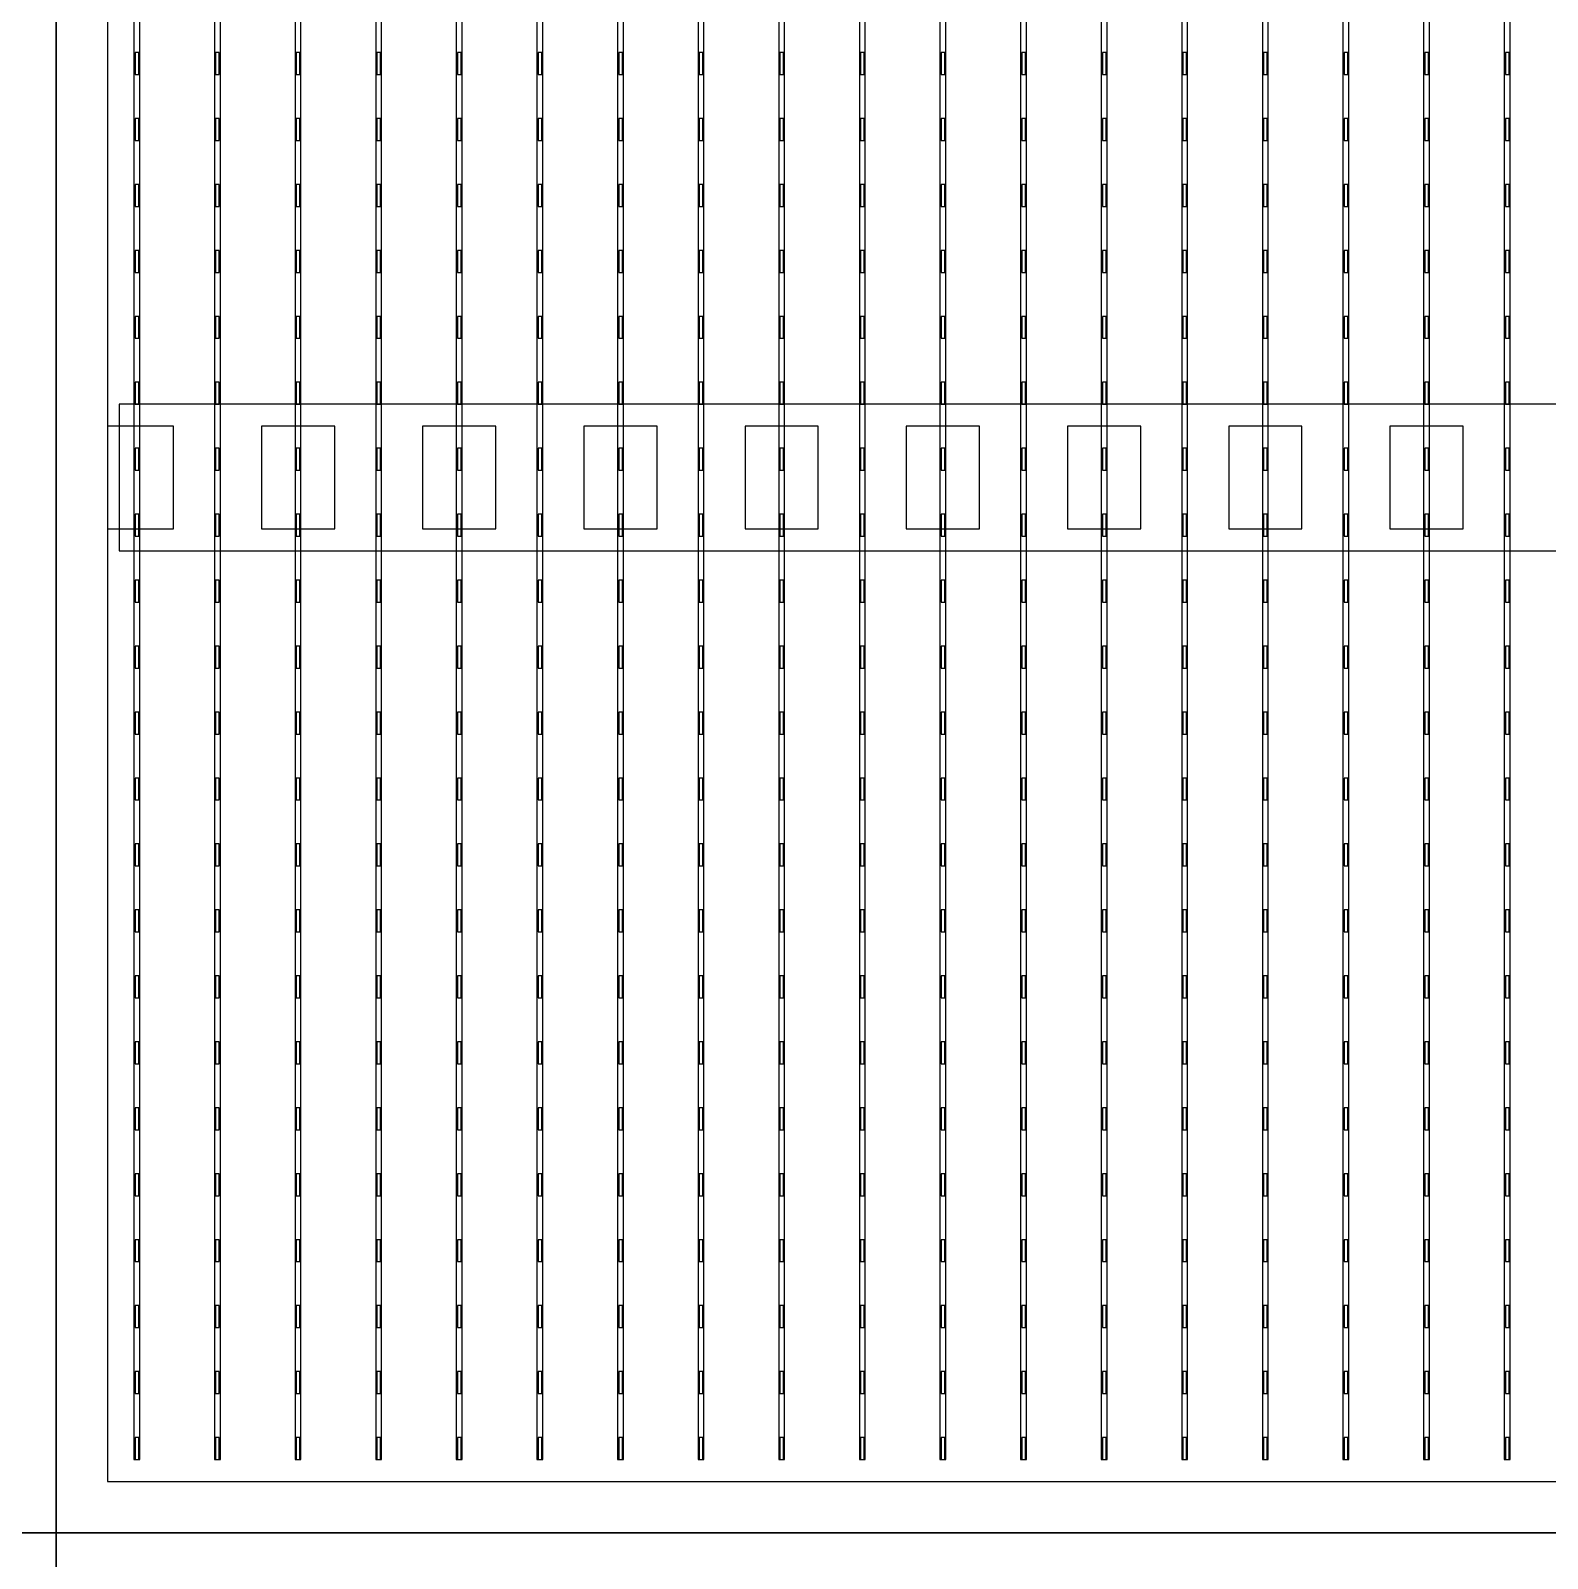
# Model space of a CAD drawing. Header units: millimetres. Extents: x -18 to 142, y -7 to 153.
# Drawn here: x 20.2 to 30.55, y 41.12 to 51.55 of the extents above; entities that cross this region are included whole.
import ezdxf

# ---------------------------------------------------------------- set-up
doc = ezdxf.new("R2010")
doc.units = ezdxf.units.MM
for name, color, linetype in [('BUSBARS', 3, 'Continuous'), ('CELLS', 5, 'Continuous'), ('CONTACT_PADS', 2, 'Continuous'), ('DICING', 4, 'Continuous'), ('FINGERS', 1, 'Continuous'), ('INSULATION', 2, 'Continuous')]:
    doc.layers.add(name, color=color, linetype=linetype)

msp = doc.modelspace()

# ---------------------------------------------------------------- linework, layer by layer
at = {"layer": 'BUSBARS'}
msp.add_lwpolyline([(40.84, 48), (40.84, 49), (20.8, 49), (20.8, 48), (40.84, 48)], close=True, dxfattribs=at)
at = {"layer": 'CELLS'}
for points in [[(20.37, 41.3), (20.37, 62.2), (-0.53, 62.2), (-0.53, 41.3), (20.37, 41.3)], [(41.27, 41.3), (41.27, 62.2), (20.37, 62.2), (20.37, 41.3), (41.27, 41.3)], [(20.37, 20.4), (20.37, 41.3), (-0.53, 41.3), (-0.53, 20.4), (20.37, 20.4)], [(41.27, 20.4), (41.27, 41.3), (20.37, 41.3), (20.37, 20.4), (41.27, 20.4)]]:
    msp.add_lwpolyline(points, close=True, dxfattribs=at)
at = {"layer": 'CONTACT_PADS'}
for points in [[(20.933, 51.25), (20.933, 51.4), (20.908, 51.4), (20.908, 51.25), (20.933, 51.25)], [(21.483, 51.25), (21.483, 51.4), (21.458, 51.4), (21.458, 51.25), (21.483, 51.25)], [(22.033, 51.25), (22.033, 51.4), (22.008, 51.4), (22.008, 51.25), (22.033, 51.25)], [(22.583, 51.25), (22.583, 51.4), (22.558, 51.4), (22.558, 51.25), (22.583, 51.25)], [(23.133, 51.25), (23.133, 51.4), (23.108, 51.4), (23.108, 51.25), (23.133, 51.25)], [(23.683, 51.25), (23.683, 51.4), (23.658, 51.4), (23.658, 51.25), (23.683, 51.25)], [(24.233, 51.25), (24.233, 51.4), (24.208, 51.4), (24.208, 51.25), (24.233, 51.25)], [(24.783, 51.25), (24.783, 51.4), (24.758, 51.4), (24.758, 51.25), (24.783, 51.25)], [(25.333, 51.25), (25.333, 51.4), (25.308, 51.4), (25.308, 51.25), (25.333, 51.25)], [(25.883, 51.25), (25.883, 51.4), (25.858, 51.4), (25.858, 51.25), (25.883, 51.25)], [(26.433, 51.25), (26.433, 51.4), (26.408, 51.4), (26.408, 51.25), (26.433, 51.25)], [(26.983, 51.25), (26.983, 51.4), (26.958, 51.4), (26.958, 51.25), (26.983, 51.25)], [(27.533, 51.25), (27.533, 51.4), (27.508, 51.4), (27.508, 51.25), (27.533, 51.25)], [(28.083, 51.25), (28.083, 51.4), (28.058, 51.4), (28.058, 51.25), (28.083, 51.25)], [(28.633, 51.25), (28.633, 51.4), (28.608, 51.4), (28.608, 51.25), (28.633, 51.25)], [(29.183, 51.25), (29.183, 51.4), (29.158, 51.4), (29.158, 51.25), (29.183, 51.25)], [(29.733, 51.25), (29.733, 51.4), (29.708, 51.4), (29.708, 51.25), (29.733, 51.25)], [(30.283, 51.25), (30.283, 51.4), (30.258, 51.4), (30.258, 51.25), (30.283, 51.25)], [(20.933, 50.8), (20.933, 50.95), (20.908, 50.95), (20.908, 50.8), (20.933, 50.8)], [(21.483, 50.8), (21.483, 50.95), (21.458, 50.95), (21.458, 50.8), (21.483, 50.8)], [(22.033, 50.8), (22.033, 50.95), (22.008, 50.95), (22.008, 50.8), (22.033, 50.8)], [(22.583, 50.8), (22.583, 50.95), (22.558, 50.95), (22.558, 50.8), (22.583, 50.8)], [(23.133, 50.8), (23.133, 50.95), (23.108, 50.95), (23.108, 50.8), (23.133, 50.8)], [(23.683, 50.8), (23.683, 50.95), (23.658, 50.95), (23.658, 50.8), (23.683, 50.8)], [(24.233, 50.8), (24.233, 50.95), (24.208, 50.95), (24.208, 50.8), (24.233, 50.8)], [(24.783, 50.8), (24.783, 50.95), (24.758, 50.95), (24.758, 50.8), (24.783, 50.8)], [(25.333, 50.8), (25.333, 50.95), (25.308, 50.95), (25.308, 50.8), (25.333, 50.8)], [(25.883, 50.8), (25.883, 50.95), (25.858, 50.95), (25.858, 50.8), (25.883, 50.8)], [(26.433, 50.8), (26.433, 50.95), (26.408, 50.95), (26.408, 50.8), (26.433, 50.8)], [(26.983, 50.8), (26.983, 50.95), (26.958, 50.95), (26.958, 50.8), (26.983, 50.8)], [(27.533, 50.8), (27.533, 50.95), (27.508, 50.95), (27.508, 50.8), (27.533, 50.8)], [(28.083, 50.8), (28.083, 50.95), (28.058, 50.95), (28.058, 50.8), (28.083, 50.8)], [(28.633, 50.8), (28.633, 50.95), (28.608, 50.95), (28.608, 50.8), (28.633, 50.8)], [(29.183, 50.8), (29.183, 50.95), (29.158, 50.95), (29.158, 50.8), (29.183, 50.8)], [(29.733, 50.8), (29.733, 50.95), (29.708, 50.95), (29.708, 50.8), (29.733, 50.8)], [(30.283, 50.8), (30.283, 50.95), (30.258, 50.95), (30.258, 50.8), (30.283, 50.8)], [(20.933, 50.35), (20.933, 50.5), (20.908, 50.5), (20.908, 50.35), (20.933, 50.35)], [(21.483, 50.35), (21.483, 50.5), (21.458, 50.5), (21.458, 50.35), (21.483, 50.35)], [(22.033, 50.35), (22.033, 50.5), (22.008, 50.5), (22.008, 50.35), (22.033, 50.35)], [(22.583, 50.35), (22.583, 50.5), (22.558, 50.5), (22.558, 50.35), (22.583, 50.35)], [(23.133, 50.35), (23.133, 50.5), (23.108, 50.5), (23.108, 50.35), (23.133, 50.35)], [(23.683, 50.35), (23.683, 50.5), (23.658, 50.5), (23.658, 50.35), (23.683, 50.35)], [(24.233, 50.35), (24.233, 50.5), (24.208, 50.5), (24.208, 50.35), (24.233, 50.35)], [(24.783, 50.35), (24.783, 50.5), (24.758, 50.5), (24.758, 50.35), (24.783, 50.35)], [(25.333, 50.35), (25.333, 50.5), (25.308, 50.5), (25.308, 50.35), (25.333, 50.35)], [(25.883, 50.35), (25.883, 50.5), (25.858, 50.5), (25.858, 50.35), (25.883, 50.35)], [(26.433, 50.35), (26.433, 50.5), (26.408, 50.5), (26.408, 50.35), (26.433, 50.35)], [(26.983, 50.35), (26.983, 50.5), (26.958, 50.5), (26.958, 50.35), (26.983, 50.35)], [(27.533, 50.35), (27.533, 50.5), (27.508, 50.5), (27.508, 50.35), (27.533, 50.35)], [(28.083, 50.35), (28.083, 50.5), (28.058, 50.5), (28.058, 50.35), (28.083, 50.35)], [(28.633, 50.35), (28.633, 50.5), (28.608, 50.5), (28.608, 50.35), (28.633, 50.35)], [(29.183, 50.35), (29.183, 50.5), (29.158, 50.5), (29.158, 50.35), (29.183, 50.35)], [(29.733, 50.35), (29.733, 50.5), (29.708, 50.5), (29.708, 50.35), (29.733, 50.35)], [(30.283, 50.35), (30.283, 50.5), (30.258, 50.5), (30.258, 50.35), (30.283, 50.35)], [(20.933, 49.9), (20.933, 50.05), (20.908, 50.05), (20.908, 49.9), (20.933, 49.9)], [(21.483, 49.9), (21.483, 50.05), (21.458, 50.05), (21.458, 49.9), (21.483, 49.9)], [(22.033, 49.9), (22.033, 50.05), (22.008, 50.05), (22.008, 49.9), (22.033, 49.9)], [(22.583, 49.9), (22.583, 50.05), (22.558, 50.05), (22.558, 49.9), (22.583, 49.9)], [(23.133, 49.9), (23.133, 50.05), (23.108, 50.05), (23.108, 49.9), (23.133, 49.9)], [(23.683, 49.9), (23.683, 50.05), (23.658, 50.05), (23.658, 49.9), (23.683, 49.9)], [(24.233, 49.9), (24.233, 50.05), (24.208, 50.05), (24.208, 49.9), (24.233, 49.9)], [(24.783, 49.9), (24.783, 50.05), (24.758, 50.05), (24.758, 49.9), (24.783, 49.9)], [(25.333, 49.9), (25.333, 50.05), (25.308, 50.05), (25.308, 49.9), (25.333, 49.9)], [(25.883, 49.9), (25.883, 50.05), (25.858, 50.05), (25.858, 49.9), (25.883, 49.9)], [(26.433, 49.9), (26.433, 50.05), (26.408, 50.05), (26.408, 49.9), (26.433, 49.9)], [(26.983, 49.9), (26.983, 50.05), (26.958, 50.05), (26.958, 49.9), (26.983, 49.9)], [(27.533, 49.9), (27.533, 50.05), (27.508, 50.05), (27.508, 49.9), (27.533, 49.9)], [(28.083, 49.9), (28.083, 50.05), (28.058, 50.05), (28.058, 49.9), (28.083, 49.9)], [(28.633, 49.9), (28.633, 50.05), (28.608, 50.05), (28.608, 49.9), (28.633, 49.9)], [(29.183, 49.9), (29.183, 50.05), (29.158, 50.05), (29.158, 49.9), (29.183, 49.9)], [(29.733, 49.9), (29.733, 50.05), (29.708, 50.05), (29.708, 49.9), (29.733, 49.9)], [(30.283, 49.9), (30.283, 50.05), (30.258, 50.05), (30.258, 49.9), (30.283, 49.9)], [(20.933, 49.45), (20.933, 49.6), (20.908, 49.6), (20.908, 49.45), (20.933, 49.45)], [(21.483, 49.45), (21.483, 49.6), (21.458, 49.6), (21.458, 49.45), (21.483, 49.45)], [(22.033, 49.45), (22.033, 49.6), (22.008, 49.6), (22.008, 49.45), (22.033, 49.45)], [(22.583, 49.45), (22.583, 49.6), (22.558, 49.6), (22.558, 49.45), (22.583, 49.45)], [(23.133, 49.45), (23.133, 49.6), (23.108, 49.6), (23.108, 49.45), (23.133, 49.45)], [(23.683, 49.45), (23.683, 49.6), (23.658, 49.6), (23.658, 49.45), (23.683, 49.45)], [(24.233, 49.45), (24.233, 49.6), (24.208, 49.6), (24.208, 49.45), (24.233, 49.45)], [(24.783, 49.45), (24.783, 49.6), (24.758, 49.6), (24.758, 49.45), (24.783, 49.45)], [(25.333, 49.45), (25.333, 49.6), (25.308, 49.6), (25.308, 49.45), (25.333, 49.45)], [(25.883, 49.45), (25.883, 49.6), (25.858, 49.6), (25.858, 49.45), (25.883, 49.45)], [(26.433, 49.45), (26.433, 49.6), (26.408, 49.6), (26.408, 49.45), (26.433, 49.45)], [(26.983, 49.45), (26.983, 49.6), (26.958, 49.6), (26.958, 49.45), (26.983, 49.45)], [(27.533, 49.45), (27.533, 49.6), (27.508, 49.6), (27.508, 49.45), (27.533, 49.45)], [(28.083, 49.45), (28.083, 49.6), (28.058, 49.6), (28.058, 49.45), (28.083, 49.45)], [(28.633, 49.45), (28.633, 49.6), (28.608, 49.6), (28.608, 49.45), (28.633, 49.45)], [(29.183, 49.45), (29.183, 49.6), (29.158, 49.6), (29.158, 49.45), (29.183, 49.45)], [(29.733, 49.45), (29.733, 49.6), (29.708, 49.6), (29.708, 49.45), (29.733, 49.45)], [(30.283, 49.45), (30.283, 49.6), (30.258, 49.6), (30.258, 49.45), (30.283, 49.45)], [(20.933, 49), (20.933, 49.15), (20.908, 49.15), (20.908, 49), (20.933, 49)], [(21.483, 49), (21.483, 49.15), (21.458, 49.15), (21.458, 49), (21.483, 49)], [(22.033, 49), (22.033, 49.15), (22.008, 49.15), (22.008, 49), (22.033, 49)], [(22.583, 49), (22.583, 49.15), (22.558, 49.15), (22.558, 49), (22.583, 49)], [(23.133, 49), (23.133, 49.15), (23.108, 49.15), (23.108, 49), (23.133, 49)], [(23.683, 49), (23.683, 49.15), (23.658, 49.15), (23.658, 49), (23.683, 49)], [(24.233, 49), (24.233, 49.15), (24.208, 49.15), (24.208, 49), (24.233, 49)], [(24.783, 49), (24.783, 49.15), (24.758, 49.15), (24.758, 49), (24.783, 49)], [(25.333, 49), (25.333, 49.15), (25.308, 49.15), (25.308, 49), (25.333, 49)], [(25.883, 49), (25.883, 49.15), (25.858, 49.15), (25.858, 49), (25.883, 49)], [(26.433, 49), (26.433, 49.15), (26.408, 49.15), (26.408, 49), (26.433, 49)], [(26.983, 49), (26.983, 49.15), (26.958, 49.15), (26.958, 49), (26.983, 49)], [(27.533, 49), (27.533, 49.15), (27.508, 49.15), (27.508, 49), (27.533, 49)], [(28.083, 49), (28.083, 49.15), (28.058, 49.15), (28.058, 49), (28.083, 49)], [(28.633, 49), (28.633, 49.15), (28.608, 49.15), (28.608, 49), (28.633, 49)], [(29.183, 49), (29.183, 49.15), (29.158, 49.15), (29.158, 49), (29.183, 49)], [(29.733, 49), (29.733, 49.15), (29.708, 49.15), (29.708, 49), (29.733, 49)], [(30.283, 49), (30.283, 49.15), (30.258, 49.15), (30.258, 49), (30.283, 49)], [(20.933, 48.55), (20.933, 48.7), (20.908, 48.7), (20.908, 48.55), (20.933, 48.55)], [(21.483, 48.55), (21.483, 48.7), (21.458, 48.7), (21.458, 48.55), (21.483, 48.55)], [(22.033, 48.55), (22.033, 48.7), (22.008, 48.7), (22.008, 48.55), (22.033, 48.55)], [(22.583, 48.55), (22.583, 48.7), (22.558, 48.7), (22.558, 48.55), (22.583, 48.55)], [(23.133, 48.55), (23.133, 48.7), (23.108, 48.7), (23.108, 48.55), (23.133, 48.55)], [(23.683, 48.55), (23.683, 48.7), (23.658, 48.7), (23.658, 48.55), (23.683, 48.55)], [(24.233, 48.55), (24.233, 48.7), (24.208, 48.7), (24.208, 48.55), (24.233, 48.55)], [(24.783, 48.55), (24.783, 48.7), (24.758, 48.7), (24.758, 48.55), (24.783, 48.55)], [(25.333, 48.55), (25.333, 48.7), (25.308, 48.7), (25.308, 48.55), (25.333, 48.55)], [(25.883, 48.55), (25.883, 48.7), (25.858, 48.7), (25.858, 48.55), (25.883, 48.55)], [(26.433, 48.55), (26.433, 48.7), (26.408, 48.7), (26.408, 48.55), (26.433, 48.55)], [(26.983, 48.55), (26.983, 48.7), (26.958, 48.7), (26.958, 48.55), (26.983, 48.55)], [(27.533, 48.55), (27.533, 48.7), (27.508, 48.7), (27.508, 48.55), (27.533, 48.55)], [(28.083, 48.55), (28.083, 48.7), (28.058, 48.7), (28.058, 48.55), (28.083, 48.55)], [(28.633, 48.55), (28.633, 48.7), (28.608, 48.7), (28.608, 48.55), (28.633, 48.55)], [(29.183, 48.55), (29.183, 48.7), (29.158, 48.7), (29.158, 48.55), (29.183, 48.55)], [(29.733, 48.55), (29.733, 48.7), (29.708, 48.7), (29.708, 48.55), (29.733, 48.55)], [(30.283, 48.55), (30.283, 48.7), (30.258, 48.7), (30.258, 48.55), (30.283, 48.55)], [(20.933, 48.1), (20.933, 48.25), (20.908, 48.25), (20.908, 48.1), (20.933, 48.1)], [(21.483, 48.1), (21.483, 48.25), (21.458, 48.25), (21.458, 48.1), (21.483, 48.1)], [(22.033, 48.1), (22.033, 48.25), (22.008, 48.25), (22.008, 48.1), (22.033, 48.1)], [(22.583, 48.1), (22.583, 48.25), (22.558, 48.25), (22.558, 48.1), (22.583, 48.1)], [(23.133, 48.1), (23.133, 48.25), (23.108, 48.25), (23.108, 48.1), (23.133, 48.1)], [(23.683, 48.1), (23.683, 48.25), (23.658, 48.25), (23.658, 48.1), (23.683, 48.1)], [(24.233, 48.1), (24.233, 48.25), (24.208, 48.25), (24.208, 48.1), (24.233, 48.1)], [(24.783, 48.1), (24.783, 48.25), (24.758, 48.25), (24.758, 48.1), (24.783, 48.1)], [(25.333, 48.1), (25.333, 48.25), (25.308, 48.25), (25.308, 48.1), (25.333, 48.1)], [(25.883, 48.1), (25.883, 48.25), (25.858, 48.25), (25.858, 48.1), (25.883, 48.1)], [(26.433, 48.1), (26.433, 48.25), (26.408, 48.25), (26.408, 48.1), (26.433, 48.1)], [(26.983, 48.1), (26.983, 48.25), (26.958, 48.25), (26.958, 48.1), (26.983, 48.1)], [(27.533, 48.1), (27.533, 48.25), (27.508, 48.25), (27.508, 48.1), (27.533, 48.1)], [(28.083, 48.1), (28.083, 48.25), (28.058, 48.25), (28.058, 48.1), (28.083, 48.1)], [(28.633, 48.1), (28.633, 48.25), (28.608, 48.25), (28.608, 48.1), (28.633, 48.1)], [(29.183, 48.1), (29.183, 48.25), (29.158, 48.25), (29.158, 48.1), (29.183, 48.1)], [(29.733, 48.1), (29.733, 48.25), (29.708, 48.25), (29.708, 48.1), (29.733, 48.1)], [(30.283, 48.1), (30.283, 48.25), (30.258, 48.25), (30.258, 48.1), (30.283, 48.1)], [(20.933, 47.65), (20.933, 47.8), (20.908, 47.8), (20.908, 47.65), (20.933, 47.65)], [(21.483, 47.65), (21.483, 47.8), (21.458, 47.8), (21.458, 47.65), (21.483, 47.65)], [(22.033, 47.65), (22.033, 47.8), (22.008, 47.8), (22.008, 47.65), (22.033, 47.65)], [(22.583, 47.65), (22.583, 47.8), (22.558, 47.8), (22.558, 47.65), (22.583, 47.65)], [(23.133, 47.65), (23.133, 47.8), (23.108, 47.8), (23.108, 47.65), (23.133, 47.65)], [(23.683, 47.65), (23.683, 47.8), (23.658, 47.8), (23.658, 47.65), (23.683, 47.65)], [(24.233, 47.65), (24.233, 47.8), (24.208, 47.8), (24.208, 47.65), (24.233, 47.65)], [(24.783, 47.65), (24.783, 47.8), (24.758, 47.8), (24.758, 47.65), (24.783, 47.65)], [(25.333, 47.65), (25.333, 47.8), (25.308, 47.8), (25.308, 47.65), (25.333, 47.65)], [(25.883, 47.65), (25.883, 47.8), (25.858, 47.8), (25.858, 47.65), (25.883, 47.65)], [(26.433, 47.65), (26.433, 47.8), (26.408, 47.8), (26.408, 47.65), (26.433, 47.65)], [(26.983, 47.65), (26.983, 47.8), (26.958, 47.8), (26.958, 47.65), (26.983, 47.65)], [(27.533, 47.65), (27.533, 47.8), (27.508, 47.8), (27.508, 47.65), (27.533, 47.65)], [(28.083, 47.65), (28.083, 47.8), (28.058, 47.8), (28.058, 47.65), (28.083, 47.65)], [(28.633, 47.65), (28.633, 47.8), (28.608, 47.8), (28.608, 47.65), (28.633, 47.65)], [(29.183, 47.65), (29.183, 47.8), (29.158, 47.8), (29.158, 47.65), (29.183, 47.65)], [(29.733, 47.65), (29.733, 47.8), (29.708, 47.8), (29.708, 47.65), (29.733, 47.65)], [(30.283, 47.65), (30.283, 47.8), (30.258, 47.8), (30.258, 47.65), (30.283, 47.65)], [(20.933, 47.2), (20.933, 47.35), (20.908, 47.35), (20.908, 47.2), (20.933, 47.2)], [(21.483, 47.2), (21.483, 47.35), (21.458, 47.35), (21.458, 47.2), (21.483, 47.2)], [(22.033, 47.2), (22.033, 47.35), (22.008, 47.35), (22.008, 47.2), (22.033, 47.2)], [(22.583, 47.2), (22.583, 47.35), (22.558, 47.35), (22.558, 47.2), (22.583, 47.2)], [(23.133, 47.2), (23.133, 47.35), (23.108, 47.35), (23.108, 47.2), (23.133, 47.2)], [(23.683, 47.2), (23.683, 47.35), (23.658, 47.35), (23.658, 47.2), (23.683, 47.2)], [(24.233, 47.2), (24.233, 47.35), (24.208, 47.35), (24.208, 47.2), (24.233, 47.2)], [(24.783, 47.2), (24.783, 47.35), (24.758, 47.35), (24.758, 47.2), (24.783, 47.2)], [(25.333, 47.2), (25.333, 47.35), (25.308, 47.35), (25.308, 47.2), (25.333, 47.2)], [(25.883, 47.2), (25.883, 47.35), (25.858, 47.35), (25.858, 47.2), (25.883, 47.2)], [(26.433, 47.2), (26.433, 47.35), (26.408, 47.35), (26.408, 47.2), (26.433, 47.2)], [(26.983, 47.2), (26.983, 47.35), (26.958, 47.35), (26.958, 47.2), (26.983, 47.2)], [(27.533, 47.2), (27.533, 47.35), (27.508, 47.35), (27.508, 47.2), (27.533, 47.2)], [(28.083, 47.2), (28.083, 47.35), (28.058, 47.35), (28.058, 47.2), (28.083, 47.2)], [(28.633, 47.2), (28.633, 47.35), (28.608, 47.35), (28.608, 47.2), (28.633, 47.2)], [(29.183, 47.2), (29.183, 47.35), (29.158, 47.35), (29.158, 47.2), (29.183, 47.2)], [(29.733, 47.2), (29.733, 47.35), (29.708, 47.35), (29.708, 47.2), (29.733, 47.2)], [(30.283, 47.2), (30.283, 47.35), (30.258, 47.35), (30.258, 47.2), (30.283, 47.2)], [(20.933, 46.75), (20.933, 46.9), (20.908, 46.9), (20.908, 46.75), (20.933, 46.75)], [(21.483, 46.75), (21.483, 46.9), (21.458, 46.9), (21.458, 46.75), (21.483, 46.75)], [(22.033, 46.75), (22.033, 46.9), (22.008, 46.9), (22.008, 46.75), (22.033, 46.75)], [(22.583, 46.75), (22.583, 46.9), (22.558, 46.9), (22.558, 46.75), (22.583, 46.75)], [(23.133, 46.75), (23.133, 46.9), (23.108, 46.9), (23.108, 46.75), (23.133, 46.75)], [(23.683, 46.75), (23.683, 46.9), (23.658, 46.9), (23.658, 46.75), (23.683, 46.75)], [(24.233, 46.75), (24.233, 46.9), (24.208, 46.9), (24.208, 46.75), (24.233, 46.75)], [(24.783, 46.75), (24.783, 46.9), (24.758, 46.9), (24.758, 46.75), (24.783, 46.75)], [(25.333, 46.75), (25.333, 46.9), (25.308, 46.9), (25.308, 46.75), (25.333, 46.75)], [(25.883, 46.75), (25.883, 46.9), (25.858, 46.9), (25.858, 46.75), (25.883, 46.75)], [(26.433, 46.75), (26.433, 46.9), (26.408, 46.9), (26.408, 46.75), (26.433, 46.75)], [(26.983, 46.75), (26.983, 46.9), (26.958, 46.9), (26.958, 46.75), (26.983, 46.75)], [(27.533, 46.75), (27.533, 46.9), (27.508, 46.9), (27.508, 46.75), (27.533, 46.75)], [(28.083, 46.75), (28.083, 46.9), (28.058, 46.9), (28.058, 46.75), (28.083, 46.75)], [(28.633, 46.75), (28.633, 46.9), (28.608, 46.9), (28.608, 46.75), (28.633, 46.75)], [(29.183, 46.75), (29.183, 46.9), (29.158, 46.9), (29.158, 46.75), (29.183, 46.75)], [(29.733, 46.75), (29.733, 46.9), (29.708, 46.9), (29.708, 46.75), (29.733, 46.75)], [(30.283, 46.75), (30.283, 46.9), (30.258, 46.9), (30.258, 46.75), (30.283, 46.75)], [(20.933, 46.3), (20.933, 46.45), (20.908, 46.45), (20.908, 46.3), (20.933, 46.3)], [(21.483, 46.3), (21.483, 46.45), (21.458, 46.45), (21.458, 46.3), (21.483, 46.3)], [(22.033, 46.3), (22.033, 46.45), (22.008, 46.45), (22.008, 46.3), (22.033, 46.3)], [(22.583, 46.3), (22.583, 46.45), (22.558, 46.45), (22.558, 46.3), (22.583, 46.3)], [(23.133, 46.3), (23.133, 46.45), (23.108, 46.45), (23.108, 46.3), (23.133, 46.3)], [(23.683, 46.3), (23.683, 46.45), (23.658, 46.45), (23.658, 46.3), (23.683, 46.3)], [(24.233, 46.3), (24.233, 46.45), (24.208, 46.45), (24.208, 46.3), (24.233, 46.3)], [(24.783, 46.3), (24.783, 46.45), (24.758, 46.45), (24.758, 46.3), (24.783, 46.3)], [(25.333, 46.3), (25.333, 46.45), (25.308, 46.45), (25.308, 46.3), (25.333, 46.3)], [(25.883, 46.3), (25.883, 46.45), (25.858, 46.45), (25.858, 46.3), (25.883, 46.3)], [(26.433, 46.3), (26.433, 46.45), (26.408, 46.45), (26.408, 46.3), (26.433, 46.3)], [(26.983, 46.3), (26.983, 46.45), (26.958, 46.45), (26.958, 46.3), (26.983, 46.3)], [(27.533, 46.3), (27.533, 46.45), (27.508, 46.45), (27.508, 46.3), (27.533, 46.3)], [(28.083, 46.3), (28.083, 46.45), (28.058, 46.45), (28.058, 46.3), (28.083, 46.3)], [(28.633, 46.3), (28.633, 46.45), (28.608, 46.45), (28.608, 46.3), (28.633, 46.3)], [(29.183, 46.3), (29.183, 46.45), (29.158, 46.45), (29.158, 46.3), (29.183, 46.3)], [(29.733, 46.3), (29.733, 46.45), (29.708, 46.45), (29.708, 46.3), (29.733, 46.3)], [(30.283, 46.3), (30.283, 46.45), (30.258, 46.45), (30.258, 46.3), (30.283, 46.3)], [(20.933, 45.85), (20.933, 46), (20.908, 46), (20.908, 45.85), (20.933, 45.85)], [(21.483, 45.85), (21.483, 46), (21.458, 46), (21.458, 45.85), (21.483, 45.85)], [(22.033, 45.85), (22.033, 46), (22.008, 46), (22.008, 45.85), (22.033, 45.85)], [(22.583, 45.85), (22.583, 46), (22.558, 46), (22.558, 45.85), (22.583, 45.85)], [(23.133, 45.85), (23.133, 46), (23.108, 46), (23.108, 45.85), (23.133, 45.85)], [(23.683, 45.85), (23.683, 46), (23.658, 46), (23.658, 45.85), (23.683, 45.85)], [(24.233, 45.85), (24.233, 46), (24.208, 46), (24.208, 45.85), (24.233, 45.85)], [(24.783, 45.85), (24.783, 46), (24.758, 46), (24.758, 45.85), (24.783, 45.85)], [(25.333, 45.85), (25.333, 46), (25.308, 46), (25.308, 45.85), (25.333, 45.85)], [(25.883, 45.85), (25.883, 46), (25.858, 46), (25.858, 45.85), (25.883, 45.85)], [(26.433, 45.85), (26.433, 46), (26.408, 46), (26.408, 45.85), (26.433, 45.85)], [(26.983, 45.85), (26.983, 46), (26.958, 46), (26.958, 45.85), (26.983, 45.85)], [(27.533, 45.85), (27.533, 46), (27.508, 46), (27.508, 45.85), (27.533, 45.85)], [(28.083, 45.85), (28.083, 46), (28.058, 46), (28.058, 45.85), (28.083, 45.85)], [(28.633, 45.85), (28.633, 46), (28.608, 46), (28.608, 45.85), (28.633, 45.85)], [(29.183, 45.85), (29.183, 46), (29.158, 46), (29.158, 45.85), (29.183, 45.85)], [(29.733, 45.85), (29.733, 46), (29.708, 46), (29.708, 45.85), (29.733, 45.85)], [(30.283, 45.85), (30.283, 46), (30.258, 46), (30.258, 45.85), (30.283, 45.85)], [(20.933, 45.4), (20.933, 45.55), (20.908, 45.55), (20.908, 45.4), (20.933, 45.4)], [(21.483, 45.4), (21.483, 45.55), (21.458, 45.55), (21.458, 45.4), (21.483, 45.4)], [(22.033, 45.4), (22.033, 45.55), (22.008, 45.55), (22.008, 45.4), (22.033, 45.4)], [(22.583, 45.4), (22.583, 45.55), (22.558, 45.55), (22.558, 45.4), (22.583, 45.4)], [(23.133, 45.4), (23.133, 45.55), (23.108, 45.55), (23.108, 45.4), (23.133, 45.4)], [(23.683, 45.4), (23.683, 45.55), (23.658, 45.55), (23.658, 45.4), (23.683, 45.4)], [(24.233, 45.4), (24.233, 45.55), (24.208, 45.55), (24.208, 45.4), (24.233, 45.4)], [(24.783, 45.4), (24.783, 45.55), (24.758, 45.55), (24.758, 45.4), (24.783, 45.4)], [(25.333, 45.4), (25.333, 45.55), (25.308, 45.55), (25.308, 45.4), (25.333, 45.4)], [(25.883, 45.4), (25.883, 45.55), (25.858, 45.55), (25.858, 45.4), (25.883, 45.4)], [(26.433, 45.4), (26.433, 45.55), (26.408, 45.55), (26.408, 45.4), (26.433, 45.4)], [(26.983, 45.4), (26.983, 45.55), (26.958, 45.55), (26.958, 45.4), (26.983, 45.4)], [(27.533, 45.4), (27.533, 45.55), (27.508, 45.55), (27.508, 45.4), (27.533, 45.4)], [(28.083, 45.4), (28.083, 45.55), (28.058, 45.55), (28.058, 45.4), (28.083, 45.4)], [(28.633, 45.4), (28.633, 45.55), (28.608, 45.55), (28.608, 45.4), (28.633, 45.4)], [(29.183, 45.4), (29.183, 45.55), (29.158, 45.55), (29.158, 45.4), (29.183, 45.4)], [(29.733, 45.4), (29.733, 45.55), (29.708, 45.55), (29.708, 45.4), (29.733, 45.4)], [(30.283, 45.4), (30.283, 45.55), (30.258, 45.55), (30.258, 45.4), (30.283, 45.4)], [(20.933, 44.95), (20.933, 45.1), (20.908, 45.1), (20.908, 44.95), (20.933, 44.95)], [(21.483, 44.95), (21.483, 45.1), (21.458, 45.1), (21.458, 44.95), (21.483, 44.95)], [(22.033, 44.95), (22.033, 45.1), (22.008, 45.1), (22.008, 44.95), (22.033, 44.95)], [(22.583, 44.95), (22.583, 45.1), (22.558, 45.1), (22.558, 44.95), (22.583, 44.95)], [(23.133, 44.95), (23.133, 45.1), (23.108, 45.1), (23.108, 44.95), (23.133, 44.95)], [(23.683, 44.95), (23.683, 45.1), (23.658, 45.1), (23.658, 44.95), (23.683, 44.95)], [(24.233, 44.95), (24.233, 45.1), (24.208, 45.1), (24.208, 44.95), (24.233, 44.95)], [(24.783, 44.95), (24.783, 45.1), (24.758, 45.1), (24.758, 44.95), (24.783, 44.95)], [(25.333, 44.95), (25.333, 45.1), (25.308, 45.1), (25.308, 44.95), (25.333, 44.95)], [(25.883, 44.95), (25.883, 45.1), (25.858, 45.1), (25.858, 44.95), (25.883, 44.95)], [(26.433, 44.95), (26.433, 45.1), (26.408, 45.1), (26.408, 44.95), (26.433, 44.95)], [(26.983, 44.95), (26.983, 45.1), (26.958, 45.1), (26.958, 44.95), (26.983, 44.95)], [(27.533, 44.95), (27.533, 45.1), (27.508, 45.1), (27.508, 44.95), (27.533, 44.95)], [(28.083, 44.95), (28.083, 45.1), (28.058, 45.1), (28.058, 44.95), (28.083, 44.95)], [(28.633, 44.95), (28.633, 45.1), (28.608, 45.1), (28.608, 44.95), (28.633, 44.95)], [(29.183, 44.95), (29.183, 45.1), (29.158, 45.1), (29.158, 44.95), (29.183, 44.95)], [(29.733, 44.95), (29.733, 45.1), (29.708, 45.1), (29.708, 44.95), (29.733, 44.95)], [(30.283, 44.95), (30.283, 45.1), (30.258, 45.1), (30.258, 44.95), (30.283, 44.95)], [(20.933, 44.5), (20.933, 44.65), (20.908, 44.65), (20.908, 44.5), (20.933, 44.5)], [(21.483, 44.5), (21.483, 44.65), (21.458, 44.65), (21.458, 44.5), (21.483, 44.5)], [(22.033, 44.5), (22.033, 44.65), (22.008, 44.65), (22.008, 44.5), (22.033, 44.5)], [(22.583, 44.5), (22.583, 44.65), (22.558, 44.65), (22.558, 44.5), (22.583, 44.5)], [(23.133, 44.5), (23.133, 44.65), (23.108, 44.65), (23.108, 44.5), (23.133, 44.5)], [(23.683, 44.5), (23.683, 44.65), (23.658, 44.65), (23.658, 44.5), (23.683, 44.5)], [(24.233, 44.5), (24.233, 44.65), (24.208, 44.65), (24.208, 44.5), (24.233, 44.5)], [(24.783, 44.5), (24.783, 44.65), (24.758, 44.65), (24.758, 44.5), (24.783, 44.5)], [(25.333, 44.5), (25.333, 44.65), (25.308, 44.65), (25.308, 44.5), (25.333, 44.5)], [(25.883, 44.5), (25.883, 44.65), (25.858, 44.65), (25.858, 44.5), (25.883, 44.5)], [(26.433, 44.5), (26.433, 44.65), (26.408, 44.65), (26.408, 44.5), (26.433, 44.5)], [(26.983, 44.5), (26.983, 44.65), (26.958, 44.65), (26.958, 44.5), (26.983, 44.5)], [(27.533, 44.5), (27.533, 44.65), (27.508, 44.65), (27.508, 44.5), (27.533, 44.5)], [(28.083, 44.5), (28.083, 44.65), (28.058, 44.65), (28.058, 44.5), (28.083, 44.5)], [(28.633, 44.5), (28.633, 44.65), (28.608, 44.65), (28.608, 44.5), (28.633, 44.5)], [(29.183, 44.5), (29.183, 44.65), (29.158, 44.65), (29.158, 44.5), (29.183, 44.5)], [(29.733, 44.5), (29.733, 44.65), (29.708, 44.65), (29.708, 44.5), (29.733, 44.5)], [(30.283, 44.5), (30.283, 44.65), (30.258, 44.65), (30.258, 44.5), (30.283, 44.5)], [(20.933, 44.05), (20.933, 44.2), (20.908, 44.2), (20.908, 44.05), (20.933, 44.05)], [(21.483, 44.05), (21.483, 44.2), (21.458, 44.2), (21.458, 44.05), (21.483, 44.05)], [(22.033, 44.05), (22.033, 44.2), (22.008, 44.2), (22.008, 44.05), (22.033, 44.05)], [(22.583, 44.05), (22.583, 44.2), (22.558, 44.2), (22.558, 44.05), (22.583, 44.05)], [(23.133, 44.05), (23.133, 44.2), (23.108, 44.2), (23.108, 44.05), (23.133, 44.05)], [(23.683, 44.05), (23.683, 44.2), (23.658, 44.2), (23.658, 44.05), (23.683, 44.05)], [(24.233, 44.05), (24.233, 44.2), (24.208, 44.2), (24.208, 44.05), (24.233, 44.05)], [(24.783, 44.05), (24.783, 44.2), (24.758, 44.2), (24.758, 44.05), (24.783, 44.05)], [(25.333, 44.05), (25.333, 44.2), (25.308, 44.2), (25.308, 44.05), (25.333, 44.05)], [(25.883, 44.05), (25.883, 44.2), (25.858, 44.2), (25.858, 44.05), (25.883, 44.05)], [(26.433, 44.05), (26.433, 44.2), (26.408, 44.2), (26.408, 44.05), (26.433, 44.05)], [(26.983, 44.05), (26.983, 44.2), (26.958, 44.2), (26.958, 44.05), (26.983, 44.05)], [(27.533, 44.05), (27.533, 44.2), (27.508, 44.2), (27.508, 44.05), (27.533, 44.05)], [(28.083, 44.05), (28.083, 44.2), (28.058, 44.2), (28.058, 44.05), (28.083, 44.05)], [(28.633, 44.05), (28.633, 44.2), (28.608, 44.2), (28.608, 44.05), (28.633, 44.05)], [(29.183, 44.05), (29.183, 44.2), (29.158, 44.2), (29.158, 44.05), (29.183, 44.05)], [(29.733, 44.05), (29.733, 44.2), (29.708, 44.2), (29.708, 44.05), (29.733, 44.05)], [(30.283, 44.05), (30.283, 44.2), (30.258, 44.2), (30.258, 44.05), (30.283, 44.05)], [(20.933, 43.6), (20.933, 43.75), (20.908, 43.75), (20.908, 43.6), (20.933, 43.6)], [(21.483, 43.6), (21.483, 43.75), (21.458, 43.75), (21.458, 43.6), (21.483, 43.6)], [(22.033, 43.6), (22.033, 43.75), (22.008, 43.75), (22.008, 43.6), (22.033, 43.6)], [(22.583, 43.6), (22.583, 43.75), (22.558, 43.75), (22.558, 43.6), (22.583, 43.6)], [(23.133, 43.6), (23.133, 43.75), (23.108, 43.75), (23.108, 43.6), (23.133, 43.6)], [(23.683, 43.6), (23.683, 43.75), (23.658, 43.75), (23.658, 43.6), (23.683, 43.6)], [(24.233, 43.6), (24.233, 43.75), (24.208, 43.75), (24.208, 43.6), (24.233, 43.6)], [(24.783, 43.6), (24.783, 43.75), (24.758, 43.75), (24.758, 43.6), (24.783, 43.6)], [(25.333, 43.6), (25.333, 43.75), (25.308, 43.75), (25.308, 43.6), (25.333, 43.6)], [(25.883, 43.6), (25.883, 43.75), (25.858, 43.75), (25.858, 43.6), (25.883, 43.6)], [(26.433, 43.6), (26.433, 43.75), (26.408, 43.75), (26.408, 43.6), (26.433, 43.6)], [(26.983, 43.6), (26.983, 43.75), (26.958, 43.75), (26.958, 43.6), (26.983, 43.6)], [(27.533, 43.6), (27.533, 43.75), (27.508, 43.75), (27.508, 43.6), (27.533, 43.6)], [(28.083, 43.6), (28.083, 43.75), (28.058, 43.75), (28.058, 43.6), (28.083, 43.6)], [(28.633, 43.6), (28.633, 43.75), (28.608, 43.75), (28.608, 43.6), (28.633, 43.6)], [(29.183, 43.6), (29.183, 43.75), (29.158, 43.75), (29.158, 43.6), (29.183, 43.6)], [(29.733, 43.6), (29.733, 43.75), (29.708, 43.75), (29.708, 43.6), (29.733, 43.6)], [(30.283, 43.6), (30.283, 43.75), (30.258, 43.75), (30.258, 43.6), (30.283, 43.6)], [(20.933, 43.15), (20.933, 43.3), (20.908, 43.3), (20.908, 43.15), (20.933, 43.15)], [(21.483, 43.15), (21.483, 43.3), (21.458, 43.3), (21.458, 43.15), (21.483, 43.15)], [(22.033, 43.15), (22.033, 43.3), (22.008, 43.3), (22.008, 43.15), (22.033, 43.15)], [(22.583, 43.15), (22.583, 43.3), (22.558, 43.3), (22.558, 43.15), (22.583, 43.15)], [(23.133, 43.15), (23.133, 43.3), (23.108, 43.3), (23.108, 43.15), (23.133, 43.15)], [(23.683, 43.15), (23.683, 43.3), (23.658, 43.3), (23.658, 43.15), (23.683, 43.15)], [(24.233, 43.15), (24.233, 43.3), (24.208, 43.3), (24.208, 43.15), (24.233, 43.15)], [(24.783, 43.15), (24.783, 43.3), (24.758, 43.3), (24.758, 43.15), (24.783, 43.15)], [(25.333, 43.15), (25.333, 43.3), (25.308, 43.3), (25.308, 43.15), (25.333, 43.15)], [(25.883, 43.15), (25.883, 43.3), (25.858, 43.3), (25.858, 43.15), (25.883, 43.15)], [(26.433, 43.15), (26.433, 43.3), (26.408, 43.3), (26.408, 43.15), (26.433, 43.15)], [(26.983, 43.15), (26.983, 43.3), (26.958, 43.3), (26.958, 43.15), (26.983, 43.15)], [(27.533, 43.15), (27.533, 43.3), (27.508, 43.3), (27.508, 43.15), (27.533, 43.15)], [(28.083, 43.15), (28.083, 43.3), (28.058, 43.3), (28.058, 43.15), (28.083, 43.15)], [(28.633, 43.15), (28.633, 43.3), (28.608, 43.3), (28.608, 43.15), (28.633, 43.15)], [(29.183, 43.15), (29.183, 43.3), (29.158, 43.3), (29.158, 43.15), (29.183, 43.15)], [(29.733, 43.15), (29.733, 43.3), (29.708, 43.3), (29.708, 43.15), (29.733, 43.15)], [(30.283, 43.15), (30.283, 43.3), (30.258, 43.3), (30.258, 43.15), (30.283, 43.15)], [(20.933, 42.7), (20.933, 42.85), (20.908, 42.85), (20.908, 42.7), (20.933, 42.7)], [(21.483, 42.7), (21.483, 42.85), (21.458, 42.85), (21.458, 42.7), (21.483, 42.7)], [(22.033, 42.7), (22.033, 42.85), (22.008, 42.85), (22.008, 42.7), (22.033, 42.7)], [(22.583, 42.7), (22.583, 42.85), (22.558, 42.85), (22.558, 42.7), (22.583, 42.7)], [(23.133, 42.7), (23.133, 42.85), (23.108, 42.85), (23.108, 42.7), (23.133, 42.7)], [(23.683, 42.7), (23.683, 42.85), (23.658, 42.85), (23.658, 42.7), (23.683, 42.7)], [(24.233, 42.7), (24.233, 42.85), (24.208, 42.85), (24.208, 42.7), (24.233, 42.7)], [(24.783, 42.7), (24.783, 42.85), (24.758, 42.85), (24.758, 42.7), (24.783, 42.7)], [(25.333, 42.7), (25.333, 42.85), (25.308, 42.85), (25.308, 42.7), (25.333, 42.7)], [(25.883, 42.7), (25.883, 42.85), (25.858, 42.85), (25.858, 42.7), (25.883, 42.7)], [(26.433, 42.7), (26.433, 42.85), (26.408, 42.85), (26.408, 42.7), (26.433, 42.7)], [(26.983, 42.7), (26.983, 42.85), (26.958, 42.85), (26.958, 42.7), (26.983, 42.7)], [(27.533, 42.7), (27.533, 42.85), (27.508, 42.85), (27.508, 42.7), (27.533, 42.7)], [(28.083, 42.7), (28.083, 42.85), (28.058, 42.85), (28.058, 42.7), (28.083, 42.7)], [(28.633, 42.7), (28.633, 42.85), (28.608, 42.85), (28.608, 42.7), (28.633, 42.7)], [(29.183, 42.7), (29.183, 42.85), (29.158, 42.85), (29.158, 42.7), (29.183, 42.7)], [(29.733, 42.7), (29.733, 42.85), (29.708, 42.85), (29.708, 42.7), (29.733, 42.7)], [(30.283, 42.7), (30.283, 42.85), (30.258, 42.85), (30.258, 42.7), (30.283, 42.7)], [(20.933, 42.25), (20.933, 42.4), (20.908, 42.4), (20.908, 42.25), (20.933, 42.25)], [(21.483, 42.25), (21.483, 42.4), (21.458, 42.4), (21.458, 42.25), (21.483, 42.25)], [(22.033, 42.25), (22.033, 42.4), (22.008, 42.4), (22.008, 42.25), (22.033, 42.25)], [(22.583, 42.25), (22.583, 42.4), (22.558, 42.4), (22.558, 42.25), (22.583, 42.25)], [(23.133, 42.25), (23.133, 42.4), (23.108, 42.4), (23.108, 42.25), (23.133, 42.25)], [(23.683, 42.25), (23.683, 42.4), (23.658, 42.4), (23.658, 42.25), (23.683, 42.25)], [(24.233, 42.25), (24.233, 42.4), (24.208, 42.4), (24.208, 42.25), (24.233, 42.25)], [(24.783, 42.25), (24.783, 42.4), (24.758, 42.4), (24.758, 42.25), (24.783, 42.25)], [(25.333, 42.25), (25.333, 42.4), (25.308, 42.4), (25.308, 42.25), (25.333, 42.25)], [(25.883, 42.25), (25.883, 42.4), (25.858, 42.4), (25.858, 42.25), (25.883, 42.25)], [(26.433, 42.25), (26.433, 42.4), (26.408, 42.4), (26.408, 42.25), (26.433, 42.25)], [(26.983, 42.25), (26.983, 42.4), (26.958, 42.4), (26.958, 42.25), (26.983, 42.25)], [(27.533, 42.25), (27.533, 42.4), (27.508, 42.4), (27.508, 42.25), (27.533, 42.25)], [(28.083, 42.25), (28.083, 42.4), (28.058, 42.4), (28.058, 42.25), (28.083, 42.25)], [(28.633, 42.25), (28.633, 42.4), (28.608, 42.4), (28.608, 42.25), (28.633, 42.25)], [(29.183, 42.25), (29.183, 42.4), (29.158, 42.4), (29.158, 42.25), (29.183, 42.25)], [(29.733, 42.25), (29.733, 42.4), (29.708, 42.4), (29.708, 42.25), (29.733, 42.25)], [(30.283, 42.25), (30.283, 42.4), (30.258, 42.4), (30.258, 42.25), (30.283, 42.25)], [(20.933, 41.8), (20.933, 41.95), (20.908, 41.95), (20.908, 41.8), (20.933, 41.8)], [(21.483, 41.8), (21.483, 41.95), (21.458, 41.95), (21.458, 41.8), (21.483, 41.8)], [(22.033, 41.8), (22.033, 41.95), (22.008, 41.95), (22.008, 41.8), (22.033, 41.8)], [(22.583, 41.8), (22.583, 41.95), (22.558, 41.95), (22.558, 41.8), (22.583, 41.8)], [(23.133, 41.8), (23.133, 41.95), (23.108, 41.95), (23.108, 41.8), (23.133, 41.8)], [(23.683, 41.8), (23.683, 41.95), (23.658, 41.95), (23.658, 41.8), (23.683, 41.8)], [(24.233, 41.8), (24.233, 41.95), (24.208, 41.95), (24.208, 41.8), (24.233, 41.8)], [(24.783, 41.8), (24.783, 41.95), (24.758, 41.95), (24.758, 41.8), (24.783, 41.8)], [(25.333, 41.8), (25.333, 41.95), (25.308, 41.95), (25.308, 41.8), (25.333, 41.8)], [(25.883, 41.8), (25.883, 41.95), (25.858, 41.95), (25.858, 41.8), (25.883, 41.8)], [(26.433, 41.8), (26.433, 41.95), (26.408, 41.95), (26.408, 41.8), (26.433, 41.8)], [(26.983, 41.8), (26.983, 41.95), (26.958, 41.95), (26.958, 41.8), (26.983, 41.8)], [(27.533, 41.8), (27.533, 41.95), (27.508, 41.95), (27.508, 41.8), (27.533, 41.8)], [(28.083, 41.8), (28.083, 41.95), (28.058, 41.95), (28.058, 41.8), (28.083, 41.8)], [(28.633, 41.8), (28.633, 41.95), (28.608, 41.95), (28.608, 41.8), (28.633, 41.8)], [(29.183, 41.8), (29.183, 41.95), (29.158, 41.95), (29.158, 41.8), (29.183, 41.8)], [(29.733, 41.8), (29.733, 41.95), (29.708, 41.95), (29.708, 41.8), (29.733, 41.8)], [(30.283, 41.8), (30.283, 41.95), (30.258, 41.95), (30.258, 41.8), (30.283, 41.8)]]:
    msp.add_lwpolyline(points, close=True, dxfattribs=at)
at = {"layer": 'DICING'}
for p, q in [((20.37, -7.35), (20.37, 152.65)), ((20.37, -7.35), (20.37, 152.65)), ((20.37, -7.35), (20.37, 152.65)), ((20.37, -7.35), (20.37, 152.65)), ((20.37, -7.35), (20.37, 152.65)), ((20.37, -7.35), (20.37, 152.65)), ((20.37, -7.35), (20.37, 152.65)), ((20.37, -7.35), (20.37, 152.65)), ((20.37, -7.35), (20.37, 152.65)), ((20.37, -7.35), (20.37, 152.65)), ((20.37, -7.35), (20.37, 152.65)), ((20.37, -7.35), (20.37, 152.65)), ((20.37, -7.35), (20.37, 131.75)), ((20.37, -7.35), (20.37, 131.75)), ((20.37, -7.35), (20.37, 131.75)), ((20.37, -7.35), (20.37, 131.75)), ((20.37, -7.35), (20.37, 131.75)), ((20.37, -7.35), (20.37, 131.75)), ((20.37, -7.35), (20.37, 131.75)), ((20.37, -7.35), (20.37, 131.75)), ((20.37, -7.35), (20.37, 131.75)), ((20.37, -7.35), (20.37, 131.75)), ((20.37, -7.35), (20.37, 131.75)), ((20.37, -7.35), (20.37, 131.75)), ((20.37, -7.35), (20.37, 110.85)), ((20.37, -7.35), (20.37, 110.85)), ((20.37, -7.35), (20.37, 110.85)), ((20.37, -7.35), (20.37, 110.85)), ((20.37, -7.35), (20.37, 110.85)), ((20.37, -7.35), (20.37, 110.85)), ((20.37, -7.35), (20.37, 110.85)), ((20.37, -7.35), (20.37, 110.85)), ((20.37, -7.35), (20.37, 110.85)), ((20.37, -7.35), (20.37, 110.85)), ((20.37, -7.35), (20.37, 110.85)), ((20.37, -7.35), (20.37, 110.85)), ((20.37, -7.35), (20.37, 89.95)), ((20.37, -7.35), (20.37, 89.95)), ((20.37, -7.35), (20.37, 89.95)), ((20.37, -7.35), (20.37, 89.95)), ((20.37, -7.35), (20.37, 89.95)), ((20.37, -7.35), (20.37, 89.95)), ((20.37, -7.35), (20.37, 89.95)), ((20.37, -7.35), (20.37, 89.95)), ((20.37, -7.35), (20.37, 89.95)), ((20.37, -7.35), (20.37, 89.95)), ((20.37, -7.35), (20.37, 89.95)), ((20.37, -7.35), (20.37, 89.95)), ((20.37, -7.35), (20.37, 69.05)), ((20.37, -7.35), (20.37, 69.05)), ((20.37, -7.35), (20.37, 69.05)), ((20.37, -7.35), (20.37, 69.05)), ((20.37, -7.35), (20.37, 69.05)), ((20.37, -7.35), (20.37, 69.05)), ((20.37, -7.35), (20.37, 69.05)), ((20.37, -7.35), (20.37, 69.05)), ((20.37, -7.35), (20.37, 69.05)), ((20.37, -7.35), (20.37, 69.05)), ((20.37, -7.35), (20.37, 69.05)), ((20.37, -7.35), (20.37, 69.05)), ((20.37, -7.35), (20.37, 48.15)), ((20.37, -7.35), (20.37, 48.15)), ((20.37, -7.35), (20.37, 48.15)), ((20.37, -7.35), (20.37, 48.15)), ((20.37, -7.35), (20.37, 48.15)), ((20.37, -7.35), (20.37, 48.15)), ((20.37, -7.35), (20.37, 48.15)), ((20.37, -7.35), (20.37, 48.15)), ((20.37, -7.35), (20.37, 48.15)), ((20.37, -7.35), (20.37, 48.15)), ((20.37, -7.35), (20.37, 48.15)), ((20.37, -7.35), (20.37, 48.15)), ((-17.83, 41.3), (142.17, 41.3)), ((-17.83, 41.3), (142.17, 41.3)), ((-17.83, 41.3), (142.17, 41.3)), ((-17.83, 41.3), (142.17, 41.3)), ((-17.83, 41.3), (142.17, 41.3)), ((-17.83, 41.3), (142.17, 41.3)), ((-17.83, 41.3), (142.17, 41.3)), ((-17.83, 41.3), (142.17, 41.3)), ((-17.83, 41.3), (142.17, 41.3)), ((-17.83, 41.3), (142.17, 41.3)), ((-17.83, 41.3), (142.17, 41.3)), ((-17.83, 41.3), (142.17, 41.3)), ((-17.83, 41.3), (142.17, 41.3)), ((-17.83, 41.3), (142.17, 41.3)), ((-17.83, 41.3), (142.17, 41.3)), ((-17.83, 41.3), (142.17, 41.3)), ((-17.83, 41.3), (142.17, 41.3)), ((-17.83, 41.3), (142.17, 41.3)), ((-17.83, 41.3), (142.17, 41.3)), ((-17.83, 41.3), (142.17, 41.3)), ((-17.83, 41.3), (142.17, 41.3)), ((-17.83, 41.3), (142.17, 41.3)), ((-17.83, 41.3), (142.17, 41.3)), ((-17.83, 41.3), (142.17, 41.3)), ((-17.83, 41.3), (142.17, 41.3)), ((-17.83, 41.3), (142.17, 41.3)), ((-17.83, 41.3), (142.17, 41.3)), ((-17.83, 41.3), (142.17, 41.3)), ((-17.83, 41.3), (142.17, 41.3)), ((-17.83, 41.3), (142.17, 41.3)), ((-17.83, 41.3), (142.17, 41.3)), ((-17.83, 41.3), (142.17, 41.3)), ((-17.83, 41.3), (142.17, 41.3)), ((-17.83, 41.3), (142.17, 41.3)), ((-17.83, 41.3), (142.17, 41.3)), ((-17.83, 41.3), (142.17, 41.3))]:
    msp.add_line(p, q, dxfattribs=at)
at = {"layer": 'FINGERS'}
for points in [[(20.94, 41.8), (20.94, 61.7), (20.9, 61.7), (20.9, 41.8), (20.94, 41.8)], [(21.49, 41.8), (21.49, 61.7), (21.45, 61.7), (21.45, 41.8), (21.49, 41.8)], [(22.04, 41.8), (22.04, 61.7), (22, 61.7), (22, 41.8), (22.04, 41.8)], [(22.59, 41.8), (22.59, 61.7), (22.55, 61.7), (22.55, 41.8), (22.59, 41.8)], [(23.14, 41.8), (23.14, 61.7), (23.1, 61.7), (23.1, 41.8), (23.14, 41.8)], [(23.69, 41.8), (23.69, 61.7), (23.65, 61.7), (23.65, 41.8), (23.69, 41.8)], [(24.24, 41.8), (24.24, 61.7), (24.2, 61.7), (24.2, 41.8), (24.24, 41.8)], [(24.79, 41.8), (24.79, 61.7), (24.75, 61.7), (24.75, 41.8), (24.79, 41.8)], [(25.34, 41.8), (25.34, 61.7), (25.3, 61.7), (25.3, 41.8), (25.34, 41.8)], [(25.89, 41.8), (25.89, 61.7), (25.85, 61.7), (25.85, 41.8), (25.89, 41.8)], [(26.44, 41.8), (26.44, 61.7), (26.4, 61.7), (26.4, 41.8), (26.44, 41.8)], [(26.99, 41.8), (26.99, 61.7), (26.95, 61.7), (26.95, 41.8), (26.99, 41.8)], [(27.54, 41.8), (27.54, 61.7), (27.5, 61.7), (27.5, 41.8), (27.54, 41.8)], [(28.09, 41.8), (28.09, 61.7), (28.05, 61.7), (28.05, 41.8), (28.09, 41.8)], [(28.64, 41.8), (28.64, 61.7), (28.6, 61.7), (28.6, 41.8), (28.64, 41.8)], [(29.19, 41.8), (29.19, 61.7), (29.15, 61.7), (29.15, 41.8), (29.19, 41.8)], [(29.74, 41.8), (29.74, 61.7), (29.7, 61.7), (29.7, 41.8), (29.74, 41.8)], [(30.29, 41.8), (30.29, 61.7), (30.25, 61.7), (30.25, 41.8), (30.29, 41.8)]]:
    msp.add_lwpolyline(points, close=True, dxfattribs=at)
at = {"layer": 'INSULATION'}
for points in [[(40.92, 41.65), (40.92, 61.85), (20.72, 61.85), (20.72, 41.65), (40.92, 41.65)], [(21.17, 48.15), (21.17, 48.85), (20.72, 48.85), (20.72, 48.15), (21.17, 48.15)], [(22.27, 48.15), (22.27, 48.85), (21.77, 48.85), (21.77, 48.15), (22.27, 48.15)], [(23.37, 48.15), (23.37, 48.85), (22.87, 48.85), (22.87, 48.15), (23.37, 48.15)], [(24.47, 48.15), (24.47, 48.85), (23.97, 48.85), (23.97, 48.15), (24.47, 48.15)], [(25.57, 48.15), (25.57, 48.85), (25.07, 48.85), (25.07, 48.15), (25.57, 48.15)], [(26.67, 48.15), (26.67, 48.85), (26.17, 48.85), (26.17, 48.15), (26.67, 48.15)], [(27.77, 48.15), (27.77, 48.85), (27.27, 48.85), (27.27, 48.15), (27.77, 48.15)], [(28.87, 48.15), (28.87, 48.85), (28.37, 48.85), (28.37, 48.15), (28.87, 48.15)], [(29.97, 48.15), (29.97, 48.85), (29.47, 48.85), (29.47, 48.15), (29.97, 48.15)]]:
    msp.add_lwpolyline(points, close=True, dxfattribs=at)

doc.saveas('drawing.dxf')
